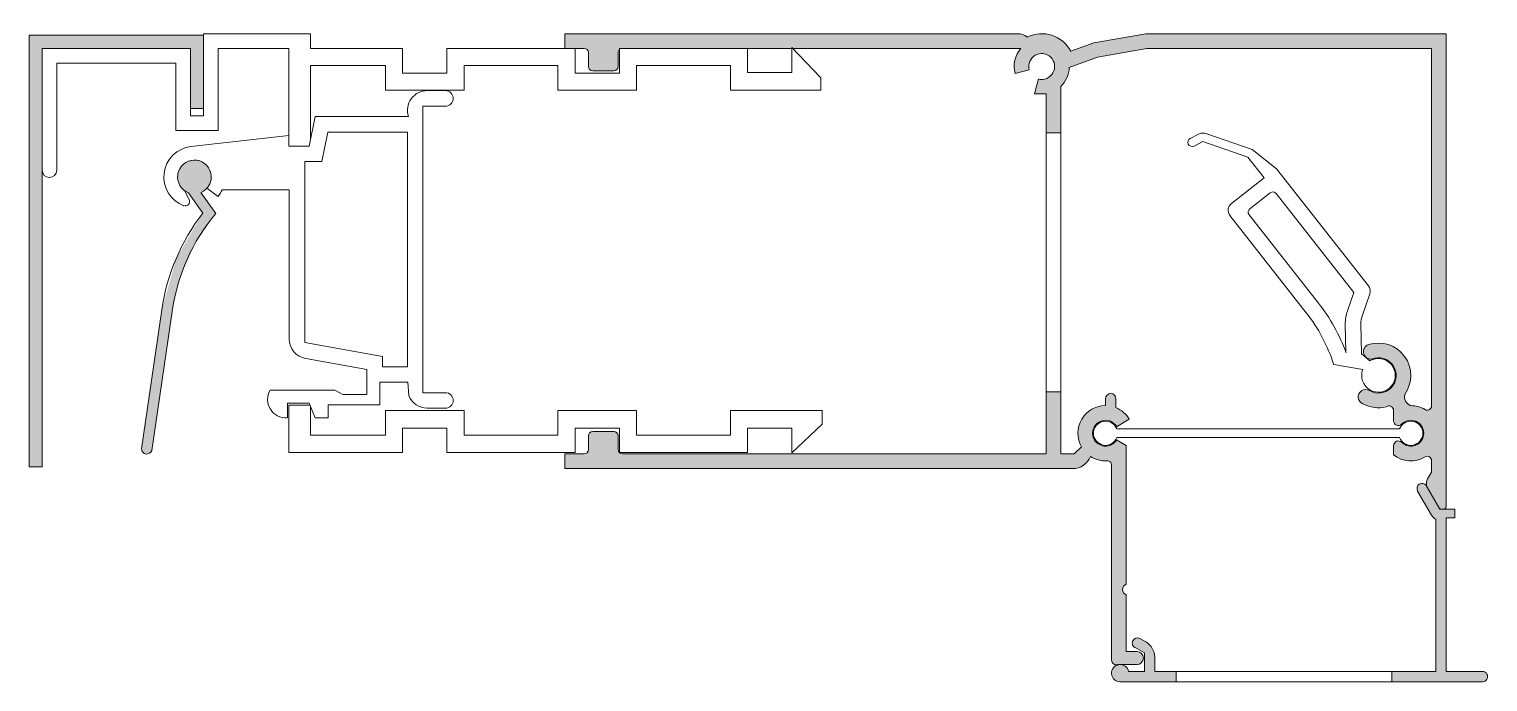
# Model space of a CAD drawing. Header units: metres. Extents: x -126 to 44, y -25 to 51.
import ezdxf

# ---------------------------------------------------------------- set-up
doc = ezdxf.new("R2010")
doc.units = ezdxf.units.M
doc.layers.add('A-DETL-GENF', color=92, linetype='Continuous', lineweight=18)

# ---------------------------------------------------------------- blocks, each defined once
blk = doc.blocks.new('31 duco top 50 ZR - alto-2258216-00_0 Basismaterialen')
at = {"layer": 'A-DETL-GENF'}
for points in [[(-124, 0.22), (-124, 48.69), (-106.79, 48.69), (-106.79, 41.72), (-105.3, 41.72), (-105.3, 50.22), (-125.5, 50.22), (-125.5, 0.22)], [(38.27, -4.7), (38.58, -4.67), (38.8, -4.43), (38.8, 50.4), (3.99, 50.4), (-2.04, 49.34), (-4.73, 48.36), (-5.29, 49.16), (-6.03, 49.79), (-6.91, 50.21), (-7.87, 50.39), (-8.85, 50.33), (-9.77, 50.01), (-10.12, 50.22), (-10.51, 50.36), (-10.92, 50.4), (-63.4, 50.4), (-63.4, 48.7), (-61, 48.67), (-60.81, 48.55), (-60.68, 48.33), (-60.66, 48.2), (-60.66, 46.6), (-60.51, 46.25), (-60.29, 46.12), (-60.16, 46.1), (-57.57, 46.12), (-57.35, 46.25), (-57.2, 46.6), (-57.18, 48.33), (-57.07, 48.67), (-37.07, 48.7), (-37.07, 48.8), (-36.97, 48.7), (-10.51, 48.7), (-10.95, 48.05), (-11.22, 47.32), (-11.3, 46.54), (-11.19, 45.77), (-9.55, 46.21), (-9.6, 46.6), (-9.55, 46.99), (-9.4, 47.35), (-9.16, 47.66), (-8.85, 47.9), (-8.49, 48.06), (-8.1, 48.11), (-7.71, 48.06), (-7.35, 47.91), (-7.04, 47.67), (-6.8, 47.36), (-6.65, 47), (-6.59, 46.61), (-6.64, 46.23), (-6.79, 45.86), (-7.02, 45.55), (-7.33, 45.31), (-7.69, 45.15), (-8.08, 45.1), (-8.47, 45.15), (-8.94, 43.41), (-7.6, 43.41), (-7.6, 38.9), (-5.9, 38.9), (-5.9, 44.28), (-5.38, 44.92), (-5.04, 45.67), (-4.9, 46.49), (-1.62, 47.68), (4.09, 48.69), (37.1, 48.69), (37.05, 7.05), (36.9, 6.87), (36.68, 6.78), (36.45, 6.8), (35.75, 7.12), (35.26, 7.25), (34.68, 7.3), (34.45, 7.42), (34.25, 7.6), (34.09, 7.82), (34, 8.07), (33.96, 8.34), (33.99, 8.6), (34.44, 9.43), (34.67, 10.34), (34.67, 11.28), (34.43, 12.18), (33.98, 13.01), (33.34, 13.69), (32.55, 14.19), (31.65, 14.48), (30.72, 14.54), (29.6, 14.28), (29.31, 13.97), (29.2, 13.57), (29.29, 13.16), (29.57, 12.84), (29.96, 12.69), (30.37, 12.75), (30.67, 12.83), (31.4, 12.78), (31.86, 12.62), (32.27, 12.35), (32.59, 12.01), (32.81, 11.66), (32.97, 11.16), (32.95, 10.43), (32.8, 9.96), (32.59, 9.59), (32.3, 9.26), (31.88, 8.97), (31.4, 8.8), (30.88, 8.75), (30.18, 8.92), (29.48, 9.17), (29.05, 9.07), (28.73, 8.78), (28.6, 8.37), (28.68, 7.95), (28.96, 7.61), (29.15, 7.51), (30.01, 7.17), (30.93, 7.05), (31.96, 7.23), (32.22, 7.27), (32.46, 7.18), (32.64, 6.99), (32.7, 6.74), (32.7, 5.54), (32.86, 5.16), (33.1, 5.02), (33.38, 5.01), (33.9, 5.36), (34.12, 5.47), (34.43, 5.56), (34.63, 5.6), (35.21, 5.5), (35.45, 5.39), (35.72, 5.19), (36.03, 4.78), (36.15, 4.45), (36.19, 4.29), (36.19, 3.91), (36.03, 3.42), (35.84, 3.14), (35.61, 2.92), (35.21, 2.7), (35, 2.63), (34.43, 2.64), (34.09, 2.74), (33.8, 2.92), (33.38, 3.19), (33.1, 3.18), (32.86, 3.04), (32.7, 2.66), (32.7, 1.6), (33.36, 1.19), (34.1, 0.96), (34.87, 0.9), (35.63, 1.04), (36.57, 1.42), (36.8, 1.38), (36.98, 1.24), (37.09, 1.03), (37.1, 0.92), (37.1, -0.39), (36.53, -1.44), (36.52, -1.83), (36.53, -1.96), (36.63, -2.2), (38.08, -4.63), (38.22, -4.7)], [(-111.88, 1.69), (-111.58, 1.76), (-111.36, 1.97), (-111.29, 2.11), (-108.93, 18.21), (-107.95, 22.29), (-106.24, 26.11), (-103.87, 29.57), (-105.58, 32.01), (-105.16, 32.26), (-104.81, 32.6), (-104.56, 33.02), (-104.42, 33.49), (-104.4, 33.98), (-104.51, 34.45), (-104.73, 34.89), (-105.05, 35.26), (-105.45, 35.53), (-105.91, 35.7), (-106.39, 35.75), (-106.88, 35.68), (-107.33, 35.49), (-107.71, 35.19), (-108.02, 34.8), (-108.21, 34.36), (-108.29, 33.87), (-108.25, 33.39), (-108.09, 32.93), (-107.81, 32.52), (-107.45, 32.2), (-107.02, 31.97), (-105.37, 29.62), (-108.46, 24.31), (-110.12, 18.39), (-112.46, 2.13), (-112.3, 1.87), (-112.18, 1.77)], [(0.87, -22.7), (3.14, -22.67), (3.48, -22.48), (3.67, -22.14), (3.67, -21.76), (3.48, -21.42), (3.14, -21.23), (2.74, -21.2), (1.7, -21.2), (1.7, -14.61), (1.43, -14.44), (1.28, -14.16), (1.28, -13.84), (1.43, -13.56), (1.7, -13.39), (1.7, 2.7), (0.59, 3.34), (0.2, 2.92), (-0.13, 2.73), (-0.32, 2.65), (-0.78, 2.61), (-1.21, 2.7), (-1.6, 2.92), (-1.84, 3.14), (-2.06, 3.49), (-2.15, 3.75), (-2.2, 4.1), (-2.1, 4.61), (-1.93, 4.95), (-1.6, 5.29), (-1.37, 5.43), (-1.09, 5.55), (-0.71, 5.6), (-0.13, 5.47), (0.2, 5.28), (0.44, 5.05), (0.61, 4.87), (2.06, 5.72), (1.64, 6.28), (1.11, 6.74), (0.5, 7.12), (0.48, 8.26), (0.32, 8.52), (0.06, 8.68), (-0.26, 8.68), (-0.52, 8.52), (-0.62, 8.4), (-0.7, 8.1), (-0.7, 7.3), (-1.71, 7.12), (-2.29, 6.88), (-2.95, 6.37), (-3.46, 5.72), (-3.78, 4.95), (-3.9, 4.13), (-3.8, 3.31), (-3.49, 2.54), (-4.33, 1.7), (-5.9, 1.7), (-5.9, 8.9), (-7.6, 8.9), (-7.6, 1.7), (-56.83, 1.72), (-57.07, 1.87), (-57.18, 2.07), (-57.2, 2.2), (-57.2, 3.8), (-57.35, 4.15), (-57.57, 4.28), (-57.7, 4.3), (-60.29, 4.28), (-60.51, 4.15), (-60.66, 3.8), (-60.68, 2.07), (-60.81, 1.85), (-61.03, 1.72), (-61.16, 1.7), (-63.4, 1.7), (-63.4, 0), (-4.51, 0), (-3.98, 0.06), (-3.49, 0.25), (-3.05, 0.55), (-2.7, 0.95), (-2.45, 1.42), (-1.85, 1.11), (-1.2, 0.94), (-0.3, 0.86), (-0.09, 0.69), (-0.01, 0.52), (0, 0.41), (0, -22.2), (0.22, -22.63), (0.32, -22.69), (0.69, -22.7)], [(43, -24.7), (43.14, -24.68), (43.49, -24.44), (43.6, -24.17), (43.56, -23.89), (43.4, -23.65), (43.28, -23.57), (43, -23.5), (38.8, -23.5), (38.8, -5.69), (39.8, -5.69), (39.8, -4.7), (38.08, -4.7), (36.38, -1.83), (36.1, -1.71), (35.67, -1.8), (35.47, -2.03), (35.41, -2.32), (35.49, -2.6), (37.26, -5.57), (37.6, -5.89), (37.6, -23.5), (32.5, -23.5), (32.5, -24.7), (36.9, -24.7)], [(7.05, -24.7), (7.5, -24.7), (7.5, -23.5), (5, -23.5), (5, -21.85), (4.93, -21.32), (4.73, -20.83), (4.4, -20.4), (3.98, -20.07), (3.12, -19.62), (2.96, -19.61), (2.67, -19.71), (2.46, -19.94), (2.4, -20.24), (2.5, -20.54), (2.74, -20.74), (3.8, -21.36), (3.8, -23.5), (1.98, -23.5), (1.9, -23.26), (1.76, -23.05), (1.58, -22.88), (1.36, -22.77), (1.12, -22.71), (0.87, -22.71), (0.62, -22.77), (0.41, -22.9), (0.23, -23.07), (0.09, -23.28), (0.02, -23.52), (0, -23.77), (0.05, -24.01), (0.16, -24.24), (0.32, -24.43), (0.52, -24.58), (0.75, -24.67), (1, -24.7)]]:
    blk.add_hatch(color=256, dxfattribs=at).paths.add_polyline_path(points)
for p, q in [((-105.3, 50.22), (-125.5, 50.22)), ((-125.5, 50.22), (-125.5, 0.22)), ((-92.9, 50.37), (-105.3, 50.37)), ((-105.3, 50.37), (-105.3, 50.22)), ((-105.3, 41.72), (-105.3, 50.22)), ((-92.9, 48.67), (-92.9, 50.37)), ((-10.92, 50.4), (-63.4, 50.4)), ((-63.4, 50.4), (-63.4, 48.7)), ((-2.04, 49.34), (-4.73, 48.36)), ((3.99, 50.4), (-2.04, 49.34)), ((38.8, 50.4), (3.99, 50.4)), ((38.8, -4.43), (38.8, 50.4)), ((-124, 0.22), (-124, 48.69)), ((-124, 48.69), (-106.79, 48.69)), ((-106.79, 48.69), (-106.79, 41.72)), ((-103.6, 39.17), (-103.6, 48.67)), ((-103.6, 48.67), (-95.4, 48.67)), ((-95.4, 48.67), (-95.4, 38.62)), ((-82.2, 48.67), (-92.9, 48.67)), ((-82.2, 45.82), (-82.2, 48.67)), ((-62.2, 48.67), (-77.07, 48.67)), ((-77.07, 48.67), (-77.07, 45.82)), ((-62.2, 48.7), (-61.16, 48.7)), ((-62.2, 45.82), (-62.2, 48.67)), ((-60.66, 48.2), (-60.66, 46.6)), ((-57.2, 46.6), (-57.2, 48.2)), ((-42.2, 48.67), (-57.07, 48.67)), ((-57.07, 48.67), (-57.07, 45.82)), ((-42.2, 48.7), (-37.07, 48.7)), ((-42.2, 45.92), (-42.2, 48.67)), ((-33.71, 45.29), (-37.07, 48.8)), ((-37.07, 48.8), (-37.07, 45.92)), ((-36.97, 48.7), (-10.51, 48.7)), ((-4.9, 46.49), (-1.62, 47.68)), ((-1.62, 47.68), (4.09, 48.69)), ((4.09, 48.69), (37.1, 48.69)), ((37.1, 48.69), (37.1, 7.27)), ((-122.3, 34.58), (-122.3, 46.97)), ((-122.3, 46.97), (-108.49, 46.97)), ((-108.49, 46.97), (-108.49, 39.17)), ((-92.9, 38.1), (-92.9, 46.72)), ((-92.9, 46.72), (-84.2, 46.72)), ((-84.2, 46.72), (-84.2, 43.87)), ((-77.07, 45.82), (-82.2, 45.82)), ((-75.07, 43.87), (-75.07, 46.72)), ((-75.07, 46.72), (-64.2, 46.72)), ((-64.2, 46.72), (-64.2, 43.87)), ((-57.07, 45.82), (-62.2, 45.82)), ((-60.16, 46.1), (-57.7, 46.1)), ((-55.07, 43.87), (-55.07, 46.72)), ((-55.07, 46.72), (-44.2, 46.72)), ((-44.2, 46.72), (-44.2, 43.87)), ((-37.07, 45.92), (-42.2, 45.92)), ((-11.19, 45.77), (-9.55, 46.21)), ((-33.71, 43.87), (-33.71, 45.29)), ((-8.47, 45.15), (-8.94, 43.41)), ((-5.9, 38.9), (-5.9, 44.28)), ((-84.2, 43.87), (-75.07, 43.87)), ((-77.24, 43.8), (-79.34, 43.8)), ((-64.2, 43.87), (-55.07, 43.87)), ((-44.2, 43.87), (-33.71, 43.87)), ((-8.94, 43.41), (-7.6, 43.41)), ((-7.6, 43.41), (-7.6, 38.9)), ((-106.79, 40.87), (-106.79, 41.72)), ((-106.79, 41.72), (-105.3, 41.72)), ((-105.3, 40.87), (-106.79, 40.87)), ((-105.3, 41.72), (-105.3, 40.87)), ((-92.34, 40.8), (-93.05, 37.37)), ((-81.53, 40.8), (-92.34, 40.8)), ((-79.84, 8.8), (-79.84, 42)), ((-79.84, 42), (-77.24, 42)), ((-108.49, 39.17), (-103.6, 39.17)), ((-91.58, 35.6), (-90.88, 39)), ((-90.88, 39), (-81.64, 39)), ((-81.64, 39), (-81.64, 11.8)), ((-5.9, 38.9), (-7.6, 38.9)), ((-7.6, 38.9), (-7.6, 8.9)), ((-5.9, 8.9), (-5.9, 38.9)), ((-95.4, 38.62), (-106.75, 37.33)), ((-95.4, 37.37), (-95.4, 38.62)), ((-93.05, 37.37), (-95.4, 37.37)), ((10.16, 38.78), (9.12, 38.27)), ((9.56, 37.37), (10.6, 37.89)), ((10.6, 37.89), (15.79, 36.08)), ((16.31, 36.97), (10.93, 38.83)), ((-93.54, 14.6), (-93.54, 35.6)), ((-93.54, 35.6), (-91.58, 35.6)), ((15.79, 36.08), (17.68, 33.69)), ((19.13, 34.75), (16.31, 36.97)), ((29.78, 21.19), (19.13, 34.75)), ((-106.95, 31.16), (-107.45, 32.2)), ((-104.89, 32.5), (-103.6, 31.55)), ((-103.13, 32.3), (-95.34, 32.3)), ((-95.34, 32.3), (-95.34, 15.02)), ((17.68, 33.69), (13.9, 30.72)), ((-107.02, 31.97), (-105.37, 29.62)), ((-103.87, 29.57), (-105.58, 32.01)), ((16.03, 30.11), (18.39, 31.96)), ((19.1, 31.88), (28.1, 20.42)), ((13.73, 29.32), (22.57, 18.07)), ((23.98, 19.19), (15.95, 29.41)), ((28.1, 20.42), (27.34, 18.27)), ((29.04, 17.67), (29.94, 20.24)), ((-110.12, 18.39), (-112.48, 2.29)), ((-111.29, 2.11), (-108.93, 18.21)), ((27.1, 16.73), (27.18, 13.45)), ((28.99, 13.3), (28.9, 16.78)), ((-84.54, 13.01), (-93.54, 14.6)), ((-93.44, 12.75), (-86.34, 11.5)), ((-84.54, 11.8), (-84.54, 13.01)), ((25.76, 12.05), (29.13, 11.5)), ((29.96, 12.48), (28.99, 13.3)), ((-86.34, 11.5), (-86.34, 8.6)), ((-81.64, 11.8), (-84.54, 11.8)), ((-90.05, 9.1), (-97.56, 9.1)), ((-89.14, 8.6), (-90.05, 9.1)), ((-86.34, 8.6), (-89.14, 8.6)), ((-84.84, 7.4), (-84.84, 10)), ((-84.84, 10), (-81.58, 10)), ((-81.58, 10), (-81.48, 8.46)), ((-77.24, 8.8), (-79.84, 8.8)), ((-7.6, 8.9), (-7.6, 1.7)), ((-7.6, 8.9), (-5.9, 8.9)), ((-5.9, 1.7), (-5.9, 8.9)), ((-95.56, 5.9), (-95.56, 7.6)), ((-95.56, 7.6), (-93.04, 7.6)), ((-95.4, 7.37), (-95.4, 1.87)), ((-92.95, 7.37), (-95.4, 7.37)), ((-93.04, 7.6), (-92.34, 5.9)), ((-92.9, 3.87), (-92.9, 7.25)), ((-90.85, 5.9), (-90.85, 7.4)), ((-90.85, 7.4), (-84.84, 7.4)), ((-79.34, 7), (-77.24, 7)), ((-0.7, 8.1), (-0.7, 7.3)), ((0.5, 7.07), (0.5, 8.1)), ((-92.34, 5.9), (-90.85, 5.9)), ((-75.07, 6.72), (-84.2, 6.72)), ((-84.2, 6.72), (-84.2, 3.87)), ((-75.07, 3.87), (-75.07, 6.72)), ((-55.07, 6.72), (-64.2, 6.72)), ((-64.2, 6.72), (-64.2, 3.87)), ((-55.07, 3.87), (-55.07, 6.72)), ((-33.57, 6.72), (-44.2, 6.72)), ((-44.2, 6.72), (-44.2, 3.87)), ((-37.07, 1.82), (-33.57, 5.17)), ((-33.57, 5.17), (-33.57, 6.72)), ((0.59, 4.86), (2.06, 5.72)), ((32.7, 6.74), (32.7, 5.54)), ((-84.2, 3.87), (-92.9, 3.87)), ((-82.2, 1.87), (-82.2, 4.67)), ((-82.2, 4.67), (-77.07, 4.67)), ((-77.07, 4.67), (-77.07, 1.87)), ((-64.2, 3.87), (-75.07, 3.87)), ((-62.2, 1.87), (-62.2, 4.67)), ((-62.2, 4.67), (-57.07, 4.67)), ((-60.66, 3.8), (-60.66, 2.2)), ((-57.7, 4.3), (-60.16, 4.3)), ((-57.2, 2.2), (-57.2, 3.8)), ((-57.07, 4.67), (-57.07, 1.87)), ((-44.2, 3.87), (-55.07, 3.87)), ((-42.2, 1.87), (-42.2, 4.67)), ((-42.2, 4.67), (-37.07, 4.67)), ((-37.07, 4.67), (-37.07, 1.82)), ((33.39, 4.6), (0.61, 4.6)), ((0.61, 3.6), (33.39, 3.6)), ((-95.4, 1.87), (-82.2, 1.87)), ((-77.07, 1.87), (-62.2, 1.87)), ((-61.16, 1.7), (-63.4, 1.7)), ((-63.4, 1.7), (-63.4, 0)), ((-57.07, 1.87), (-42.2, 1.87)), ((-7.6, 1.7), (-56.7, 1.7)), ((-4.33, 1.7), (-5.9, 1.7)), ((-3.49, 2.54), (-4.33, 1.7)), ((1.7, 2.7), (0.59, 3.34)), ((1.7, -13.39), (1.7, 2.7)), ((32.7, 2.66), (32.7, 1.6)), ((-125.5, 0.22), (-124, 0.22)), ((0, 0.41), (0, -22.2)), ((37.1, 0.92), (37.1, -0.39)), ((-63.4, 0), (-4.51, 0)), ((37.1, -0.39), (36.63, -1.2)), ((35.49, -2.6), (36.98, -5.19)), ((38.08, -4.7), (36.48, -1.94)), ((39.8, -4.7), (38.08, -4.7)), ((39.8, -5.69), (39.8, -4.7)), ((37.6, -5.89), (37.6, -23.5)), ((38.8, -5.69), (39.8, -5.69)), ((38.8, -23.5), (38.8, -5.69)), ((1.7, -21.2), (1.7, -14.61)), ((3.98, -20.07), (3.27, -19.67)), ((2.95, -21.2), (1.7, -21.2)), ((2.74, -20.74), (3.8, -21.36)), ((3.8, -21.36), (3.8, -23.5)), ((5, -23.5), (5, -21.85)), ((0.69, -22.7), (0.87, -22.7)), ((1.12, -22.7), (2.95, -22.7)), ((3.8, -23.5), (1.98, -23.5)), ((7.5, -23.5), (5, -23.5)), ((32.5, -23.5), (7.5, -23.5)), ((7.5, -24.7), (7.5, -23.5)), ((37.6, -23.5), (32.5, -23.5)), ((32.5, -24.7), (32.5, -23.5)), ((43, -23.5), (38.8, -23.5)), ((1, -24.7), (7.5, -24.7)), ((7.5, -24.7), (32.5, -24.7)), ((32.5, -24.7), (43, -24.7))]:
    blk.add_line(p, q, dxfattribs=at)
for centre, radius, start, end in [((-10.92, 48.5), 1.9, 52.7865, 90), ((-8.1, 46.6), 3.8, 27.5608, 116.0784), ((-61.16, 48.2), 0.5, 360, 90), ((-56.7, 48.2), 0.5, 137.7347, 180), ((-56.7, 48.2), 0.5, 90, 105), ((-8.1, 46.6), 3.2, 138.9855, 195.0326), ((-8.1, 46.6), 1.5, 255.5368, 195.1796), ((-60.16, 46.6), 0.5, 180, 270), ((-57.7, 46.6), 0.5, 270, 0), ((-8.1, 46.6), 3.2, 313.4325, 357.9757), ((-79.34, 41.5), 2.3, 90, 197.7189), ((-77.24, 42.9), 0.9, 270, 90), ((-106.34, 33.8), 3.55, 96.489, 249.7371), ((9.34, 37.82), 0.5, 116.1508, 296.1508), ((10.6, 37.89), 1, 70.8508, 116.1508), ((-106.34, 33.8), 1.95, 293.1336, 249.8345), ((-106.34, 33.8), 1.95, 103.9179, 105.9568), ((-106.34, 33.8), 1.95, 89.3274, 91.5042), ((-106.34, 33.8), 1.95, 74.7369, 77.0461), ((-106.34, 33.8), 1.95, 60.1465, 62.5744), ((-123.15, 34.58), 0.85, 180, 360), ((-106.34, 33.8), 1.95, 45.556, 48.0751), ((-106.34, 33.8), 1.95, 30.9655, 34.1302), ((-106.34, 33.8), 1.95, 16.3751, 19.6364), ((-106.34, 33.8), 1.95, 1.7846, 5.1558), ((-106.34, 33.8), 1.95, 318.0132, 321.6648), ((-106.34, 33.8), 1.95, 332.6036, 336.1835), ((-106.34, 33.8), 1.95, 347.1941, 350.6753), ((-106.34, 33.8), 3.55, 320.6704, 335.0053), ((-107.4, 30.94), 0.5, 249.7371, 25.9), ((14.52, 29.94), 1, 128.1508, 218.1508), ((18.7, 31.57), 0.5, 38.1508, 128.1508), ((-86.18, 14.88), 24.2, 142.4781, 171.6612), ((-86.18, 14.88), 23, 140.299, 171.6612), ((16.34, 29.72), 0.5, 128.1508, 218.1508), ((29, 20.57), 1, 340.6508, 38.1508), ((7.47, 6.21), 21, 20.1464, 38.1508), ((7.47, 6.21), 19.2, 17.6983, 38.1508), ((31.4, 16.84), 4.3, 160.6508, 181.4508), ((31.4, 16.84), 2.5, 160.6508, 181.4508), ((-93.04, 15.02), 2.3, 180, 260), ((30.06, 13.55), 0.86, 107.9651, 277.3671), ((30.95, 10.8), 3.75, 324.146, 107.9651), ((30.95, 10.8), 1.95, 158.9138, 120.543), ((30.95, 10.8), 2.05, 238.9017, 112.3923), ((-95.73, 8.02), 2.13, 149.6107, 274.3757), ((-79.34, 9.3), 2.3, 201.469, 270), ((-77.24, 7.9), 0.9, 270, 90), ((-0.1, 8.1), 0.6, 360, 180), ((29.45, 8.31), 0.855, 58.9017, 249.3556), ((35.09, 8.35), 1.13, 167.0986, 249.053), ((-0.7, 4.1), 3.2, 90, 209.2532), ((-0.7, 4.1), 3.2, 30.4215, 67.9757), ((30.95, 10.8), 3.75, 241.274, 283.8493), ((32.17, 6.74), 0.53, 0, 127.4249), ((34.7, 4.1), 3.2, 59.1019, 90.2729), ((36.6, 7.27), 0.5, 239.1019, 0), ((-0.7, 4.1), 1.5, 30.4786, 329.4474), ((-0.7, 4.1), 1.4, 20.9231, 339.0307), ((33.25, 5.54), 0.548, 180, 314.2307), ((34.7, 4.1), 1.4, 200.9693, 159.0769), ((34.7, 4.1), 1.5, 224.4775, 135.5225), ((-60.16, 3.8), 0.5, 90, 180), ((-57.7, 3.8), 0.5, 360, 90), ((-111.87, 2.29), 0.607, 180.5805, 342.7419), ((-61.16, 2.2), 0.5, 270, 0), ((-56.7, 2.2), 0.5, 180, 270), ((33.25, 2.66), 0.548, 45.7693, 180), ((-4.51, 2.2), 2.2, 270, 339.2855), ((-0.7, 4.1), 3.2, 236.817, 273.0986), ((-0.5, 0.41), 0.5, 360, 93.0986), ((34.7, 4.1), 3.2, 231.3178, 300.8981), ((36.6, 0.93), 0.5, 359.1019, 120.8981), ((37.5, -1.7), 1, 150, 193.7641), ((36.01, -2.3), 0.6, 37.4205, 210.1147), ((38.36, -4.25), 0.476, 229.4958, 253.0009), ((38.36, -4.25), 0.476, 286.9991, 337.507), ((38.99, -4.03), 2.32, 210.0219, 233.1902), ((1.9, -14), 0.638, 108.056, 251.8501), ((3, -20.21), 0.601, 63.7409, 243.7409), ((2.95, -21.85), 2.05, 360, 60), ((2.95, -21.95), 0.75, 270, 90), ((0.53, -22.2), 0.526, 180, 288), ((1, -23.7), 1, 11.537, 270), ((43, -24.1), 0.6, 269.8809, 90.1185)]:
    blk.add_arc(centre, radius, start, end, dxfattribs=at)

msp = doc.modelspace()

# ---------------------------------------------------------------- block references
msp.add_blockref('31 duco top 50 ZR - alto-2258216-00_0 Basismaterialen', (0, 0))

doc.saveas('drawing.dxf')
